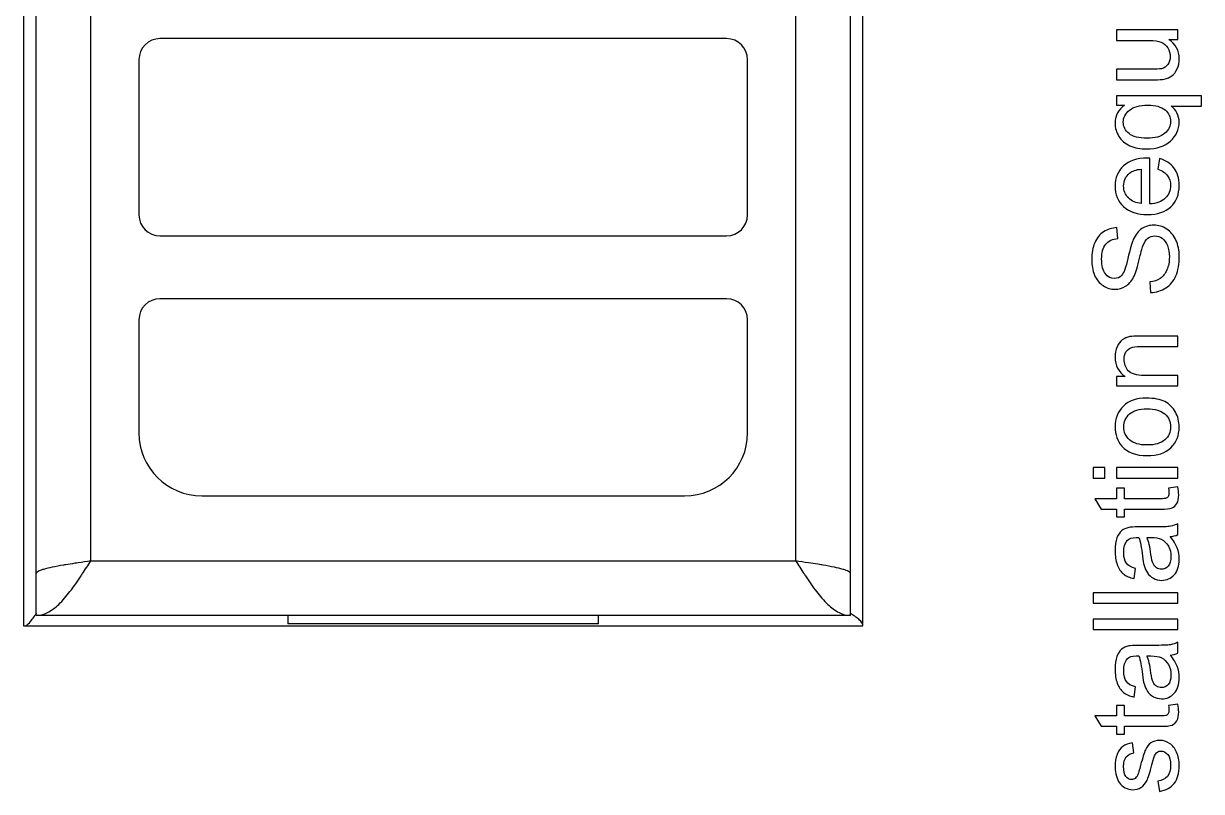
# Model space of a CAD drawing. Header units: millimetres. Extents: x 4086 to 8318, y 123 to 1549.
# Drawn here: x 7119.37 to 7147.43, y 1042.32 to 1060.62 of the extents above; entities that cross this region are included whole.
import ezdxf

# ---------------------------------------------------------------- set-up
doc = ezdxf.new("R2010")
doc.units = ezdxf.units.MM
doc.layers.add('20_ALL_FEATURES', color=7, linetype='Continuous')
doc.layers.add('layer 3', color=7, linetype='Continuous')

msp = doc.modelspace()

# ---------------------------------------------------------------- linework, layer by layer
at = {"layer": '20_ALL_FEATURES', "color": 7, "linetype": 'Continuous'}
for p, q in [((7120.966, 1047.814), (7120.966, 1101.814)), ((7137.766, 1047.814), (7137.766, 1101.814)), ((7119.366, 1095.264), (7119.366, 1046.264)), ((7139.366, 1046.264), (7139.366, 1095.264)), ((7119.666, 1046.514), (7119.666, 1094.964)), ((7139.066, 1046.514), (7139.066, 1094.964)), ((7136.116, 1060.264), (7122.616, 1060.264)), ((7122.116, 1059.764), (7122.116, 1056.064)), ((7136.616, 1056.064), (7136.616, 1059.764)), ((7122.616, 1055.564), (7136.116, 1055.564)), ((7136.116, 1054.064), (7122.616, 1054.064)), ((7122.116, 1053.564), (7122.116, 1050.864)), ((7136.616, 1050.864), (7136.616, 1053.564)), ((7123.616, 1049.364), (7135.116, 1049.364)), ((7120.966, 1047.814), (7137.766, 1047.814)), ((7120.74, 1047.462), (7120.749, 1047.477)), ((7137.983, 1047.477), (7137.993, 1047.462)), ((7119.666, 1046.564), (7119.648, 1046.521)), ((7139.066, 1046.564), (7139.084, 1046.556)), ((7139.089, 1046.549), (7139.066, 1046.564)), ((7119.366, 1046.264), (7139.366, 1046.264)), ((7139.066, 1046.514), (7119.666, 1046.514)), ((7125.666, 1046.514), (7125.666, 1046.314)), ((7133.066, 1046.314), (7125.666, 1046.314)), ((7133.066, 1046.314), (7133.066, 1046.514))]:
    msp.add_line(p, q, dxfattribs=at)
for centre, radius, start, end in [((7122.616, 1059.764), 0.5, 90, 180), ((7136.116, 1059.764), 0.5, 0, 90), ((7122.616, 1056.064), 0.5, 180, 270), ((7136.116, 1056.064), 0.5, 270, 0), ((7122.616, 1053.564), 0.5, 90, 180), ((7136.116, 1053.564), 0.5, 0, 90), ((7123.616, 1050.864), 1.5, 180, 270), ((7135.116, 1050.864), 1.5, 270, 0), ((7122.481, 1034.95), 12.946, 99.3849, 99.6251), ((7130.37, 983.348), 65.148, 98.29929, 98.56689), ((7128.362, 983.348), 65.148, 81.43311, 81.70071), ((7136.252, 1034.95), 12.946, 80.3749, 80.6151), ((7109.943, 1054.599), 12.942, 326.6137, 326.802), ((7148.789, 1054.599), 12.942, 213.198, 213.3863), ((7108.692, 1053.542), 13.005, 327.3626, 327.5491)]:
    msp.add_arc(centre, radius, start, end, dxfattribs=at)
for points, knots in [([(7120.316, 1047.714), (7120.226, 1047.699), (7120.066, 1047.669), (7119.883, 1047.628), (7119.77, 1047.592), (7119.71, 1047.566), (7119.666, 1047.536), (7119.666, 1047.514)], [0, 0, 0, 0, 0.395404, 0.70232, 0.816735, 0.903548, 1, 1, 1, 1]), ([(7120.665, 1047.769), (7120.64, 1047.765), (7120.541, 1047.75), (7120.443, 1047.735), (7120.37, 1047.723)], [0, 0, 0, 0, 0.257949, 1, 1, 1, 1]), ([(7138.363, 1047.723), (7138.339, 1047.727), (7138.24, 1047.743), (7138.142, 1047.758), (7138.067, 1047.769)], [0, 0, 0, 0, 0.241208, 1, 1, 1, 1]), ([(7139.066, 1047.514), (7139.066, 1047.536), (7139.022, 1047.566), (7138.963, 1047.592), (7138.849, 1047.628), (7138.666, 1047.669), (7138.506, 1047.699), (7138.416, 1047.714)], [0, 0, 0, 0, 0.096452, 0.183265, 0.29768, 0.604596, 1, 1, 1, 1]), ([(7119.666, 1046.514), (7119.758, 1046.514), (7119.962, 1046.573), (7120.229, 1046.787), (7120.489, 1047.094), (7120.654, 1047.333), (7120.74, 1047.462)], [0, 0, 0, 0, 0.186972, 0.41151, 0.685521, 1, 1, 1, 1]), ([(7137.993, 1047.462), (7138.078, 1047.333), (7138.243, 1047.094), (7138.503, 1046.787), (7138.77, 1046.573), (7138.974, 1046.514), (7139.066, 1046.514)], [0, 0, 0, 0, 0.314479, 0.58849, 0.813028, 1, 1, 1, 1]), ([(7119.366, 1046.264), (7119.419, 1046.264), (7119.5, 1046.326), (7119.578, 1046.427), (7119.621, 1046.493), (7119.643, 1046.528)], [0, 0, 0, 0, 0.402421, 0.682417, 1, 1, 1, 1]), ([(7139.366, 1046.264), (7139.366, 1046.318), (7139.3, 1046.402), (7139.194, 1046.481), (7139.126, 1046.526), (7139.089, 1046.549)], [0, 0, 0, 0, 0.401635, 0.682748, 1, 1, 1, 1])]:
    msp.add_open_spline(points, degree=3, knots=knots, dxfattribs=at)
for points in [[(7120.773, 1047.513), (7120.838, 1047.613), (7120.902, 1047.713), (7120.966, 1047.814)], [(7137.766, 1047.814), (7137.83, 1047.713), (7137.894, 1047.613), (7137.959, 1047.513)]]:
    msp.add_open_spline(points, degree=3, dxfattribs=at)
at = {"layer": 'layer 3'}
for points, knots in [([(7146.869, 1060.247), (7146.869, 1060.247), (7146.651, 1060.247), (7146.651, 1060.247), (7146.651, 1060.247), (7146.817, 1060.133), (7146.9, 1059.979), (7146.9, 1059.783), (7146.9, 1059.783), (7146.9, 1059.697), (7146.884, 1059.617), (7146.851, 1059.542), (7146.851, 1059.542), (7146.817, 1059.467), (7146.776, 1059.412), (7146.726, 1059.376), (7146.726, 1059.376), (7146.676, 1059.339), (7146.615, 1059.314), (7146.542, 1059.3), (7146.542, 1059.3), (7146.493, 1059.29), (7146.416, 1059.284), (7146.311, 1059.284), (7146.311, 1059.284), (7146.311, 1059.284), (7145.404, 1059.284), (7145.404, 1059.284), (7145.404, 1059.284), (7145.404, 1059.284), (7145.404, 1059.533), (7145.404, 1059.533), (7145.404, 1059.533), (7145.404, 1059.533), (7146.215, 1059.533), (7146.215, 1059.533), (7146.215, 1059.533), (7146.344, 1059.533), (7146.432, 1059.538), (7146.476, 1059.548), (7146.476, 1059.548), (7146.542, 1059.563), (7146.592, 1059.596), (7146.63, 1059.647), (7146.63, 1059.647), (7146.667, 1059.697), (7146.686, 1059.759), (7146.686, 1059.834), (7146.686, 1059.834), (7146.686, 1059.908), (7146.667, 1059.978), (7146.629, 1060.043), (7146.629, 1060.043), (7146.591, 1060.108), (7146.538, 1060.154), (7146.473, 1060.181), (7146.473, 1060.181), (7146.408, 1060.208), (7146.312, 1060.221), (7146.187, 1060.221), (7146.187, 1060.221), (7146.187, 1060.221), (7145.404, 1060.221), (7145.404, 1060.221), (7145.404, 1060.221), (7145.404, 1060.221), (7145.404, 1060.47), (7145.404, 1060.47), (7145.404, 1060.47), (7145.404, 1060.47), (7146.869, 1060.47), (7146.869, 1060.47), (7146.869, 1060.47), (7146.869, 1060.47), (7146.869, 1060.247), (7146.869, 1060.247)], [0, 0, 0, 0, 0.05, 0.05, 0.05, 0.05, 0.1, 0.1, 0.1, 0.1, 0.15, 0.15, 0.15, 0.15, 0.2, 0.2, 0.2, 0.2, 0.25, 0.25, 0.25, 0.25, 0.3, 0.3, 0.3, 0.3, 0.35, 0.35, 0.35, 0.35, 0.4, 0.4, 0.4, 0.4, 0.45, 0.45, 0.45, 0.45, 0.5, 0.5, 0.5, 0.5, 0.55, 0.55, 0.55, 0.55, 0.6, 0.6, 0.6, 0.6, 0.65, 0.65, 0.65, 0.65, 0.7, 0.7, 0.7, 0.7, 0.75, 0.75, 0.75, 0.75, 0.8, 0.8, 0.8, 0.8, 0.85, 0.85, 0.85, 0.85, 0.9, 0.9, 0.9, 0.9, 1, 1, 1, 1]), ([(7147.431, 1058.653), (7147.431, 1058.653), (7146.712, 1058.653), (7146.712, 1058.653), (7146.712, 1058.653), (7146.766, 1058.615), (7146.811, 1058.561), (7146.846, 1058.492), (7146.846, 1058.492), (7146.882, 1058.422), (7146.9, 1058.349), (7146.9, 1058.27), (7146.9, 1058.27), (7146.9, 1058.097), (7146.831, 1057.948), (7146.692, 1057.822), (7146.692, 1057.822), (7146.554, 1057.697), (7146.364, 1057.635), (7146.123, 1057.635), (7146.123, 1057.635), (7145.976, 1057.635), (7145.845, 1057.66), (7145.728, 1057.711), (7145.728, 1057.711), (7145.612, 1057.762), (7145.523, 1057.836), (7145.464, 1057.933), (7145.464, 1057.933), (7145.403, 1058.03), (7145.373, 1058.136), (7145.373, 1058.252), (7145.373, 1058.252), (7145.373, 1058.433), (7145.449, 1058.575), (7145.601, 1058.679), (7145.601, 1058.679), (7145.601, 1058.679), (7145.404, 1058.679), (7145.404, 1058.679), (7145.404, 1058.679), (7145.404, 1058.679), (7145.404, 1058.902), (7145.404, 1058.902), (7145.404, 1058.902), (7145.404, 1058.902), (7147.431, 1058.902), (7147.431, 1058.902), (7147.431, 1058.902), (7147.431, 1058.902), (7147.431, 1058.653), (7147.431, 1058.653)], [0, 0, 0, 0, 0.071429, 0.071429, 0.071429, 0.071429, 0.142857, 0.142857, 0.142857, 0.142857, 0.214286, 0.214286, 0.214286, 0.214286, 0.285714, 0.285714, 0.285714, 0.285714, 0.357143, 0.357143, 0.357143, 0.357143, 0.428571, 0.428571, 0.428571, 0.428571, 0.5, 0.5, 0.5, 0.5, 0.571429, 0.571429, 0.571429, 0.571429, 0.642857, 0.642857, 0.642857, 0.642857, 0.714286, 0.714286, 0.714286, 0.714286, 0.785714, 0.785714, 0.785714, 0.785714, 0.857143, 0.857143, 0.857143, 0.857143, 1, 1, 1, 1]), ([(7146.132, 1057.889), (7146.321, 1057.889), (7146.462, 1057.928), (7146.556, 1058.007), (7146.556, 1058.007), (7146.65, 1058.086), (7146.697, 1058.181), (7146.697, 1058.291), (7146.697, 1058.291), (7146.697, 1058.397), (7146.652, 1058.488), (7146.563, 1058.564), (7146.563, 1058.564), (7146.473, 1058.641), (7146.337, 1058.679), (7146.155, 1058.679), (7146.155, 1058.679), (7145.96, 1058.679), (7145.814, 1058.638), (7145.715, 1058.558), (7145.715, 1058.558), (7145.617, 1058.477), (7145.568, 1058.383), (7145.568, 1058.275), (7145.568, 1058.275), (7145.568, 1058.167), (7145.614, 1058.076), (7145.705, 1058.001), (7145.705, 1058.001), (7145.796, 1057.926), (7145.939, 1057.889), (7146.132, 1057.889)], [0, 0, 0, 0, 0.111111, 0.111111, 0.111111, 0.111111, 0.222222, 0.222222, 0.222222, 0.222222, 0.333333, 0.333333, 0.333333, 0.333333, 0.444444, 0.444444, 0.444444, 0.444444, 0.555556, 0.555556, 0.555556, 0.555556, 0.666667, 0.666667, 0.666667, 0.666667, 0.777778, 0.777778, 0.777778, 0.777778, 1, 1, 1, 1]), ([(7146.395, 1057.15), (7146.395, 1057.15), (7146.429, 1057.407), (7146.429, 1057.407), (7146.429, 1057.407), (7146.578, 1057.367), (7146.694, 1057.292), (7146.776, 1057.183), (7146.776, 1057.183), (7146.859, 1057.074), (7146.9, 1056.935), (7146.9, 1056.765), (7146.9, 1056.765), (7146.9, 1056.552), (7146.834, 1056.382), (7146.702, 1056.257), (7146.702, 1056.257), (7146.571, 1056.132), (7146.386, 1056.069), (7146.149, 1056.069), (7146.149, 1056.069), (7145.903, 1056.069), (7145.712, 1056.132), (7145.577, 1056.259), (7145.577, 1056.259), (7145.441, 1056.386), (7145.373, 1056.55), (7145.373, 1056.751), (7145.373, 1056.751), (7145.373, 1056.947), (7145.44, 1057.106), (7145.573, 1057.23), (7145.573, 1057.23), (7145.706, 1057.353), (7145.893, 1057.416), (7146.134, 1057.416), (7146.134, 1057.416), (7146.149, 1057.416), (7146.171, 1057.415), (7146.2, 1057.414), (7146.2, 1057.414), (7146.2, 1057.414), (7146.2, 1056.323), (7146.2, 1056.323), (7146.2, 1056.323), (7146.361, 1056.333), (7146.484, 1056.378), (7146.569, 1056.46), (7146.569, 1056.46), (7146.654, 1056.541), (7146.697, 1056.643), (7146.697, 1056.765), (7146.697, 1056.765), (7146.697, 1056.856), (7146.673, 1056.933), (7146.625, 1056.997), (7146.625, 1056.997), (7146.577, 1057.062), (7146.5, 1057.113), (7146.395, 1057.15)], [0, 0, 0, 0, 0.0625, 0.0625, 0.0625, 0.0625, 0.125, 0.125, 0.125, 0.125, 0.1875, 0.1875, 0.1875, 0.1875, 0.25, 0.25, 0.25, 0.25, 0.3125, 0.3125, 0.3125, 0.3125, 0.375, 0.375, 0.375, 0.375, 0.4375, 0.4375, 0.4375, 0.4375, 0.5, 0.5, 0.5, 0.5, 0.5625, 0.5625, 0.5625, 0.5625, 0.625, 0.625, 0.625, 0.625, 0.6875, 0.6875, 0.6875, 0.6875, 0.75, 0.75, 0.75, 0.75, 0.8125, 0.8125, 0.8125, 0.8125, 0.875, 0.875, 0.875, 0.875, 1, 1, 1, 1]), ([(7145.997, 1056.338), (7145.997, 1056.338), (7145.997, 1057.153), (7145.997, 1057.153), (7145.997, 1057.153), (7145.874, 1057.142), (7145.782, 1057.111), (7145.72, 1057.059), (7145.72, 1057.059), (7145.624, 1056.981), (7145.577, 1056.878), (7145.577, 1056.753), (7145.577, 1056.753), (7145.577, 1056.639), (7145.615, 1056.544), (7145.691, 1056.466), (7145.691, 1056.466), (7145.767, 1056.389), (7145.869, 1056.346), (7145.997, 1056.338)], [0, 0, 0, 0, 0.166667, 0.166667, 0.166667, 0.166667, 0.333333, 0.333333, 0.333333, 0.333333, 0.5, 0.5, 0.5, 0.5, 0.666667, 0.666667, 0.666667, 0.666667, 1, 1, 1, 1]), ([(7146.22, 1054.213), (7146.22, 1054.213), (7146.197, 1054.464), (7146.197, 1054.464), (7146.197, 1054.464), (7146.299, 1054.476), (7146.382, 1054.503), (7146.448, 1054.547), (7146.448, 1054.547), (7146.512, 1054.591), (7146.565, 1054.659), (7146.606, 1054.75), (7146.606, 1054.75), (7146.646, 1054.842), (7146.666, 1054.945), (7146.666, 1055.06), (7146.666, 1055.06), (7146.666, 1055.162), (7146.651, 1055.252), (7146.62, 1055.33), (7146.62, 1055.33), (7146.59, 1055.408), (7146.548, 1055.466), (7146.495, 1055.504), (7146.495, 1055.504), (7146.441, 1055.542), (7146.384, 1055.562), (7146.322, 1055.562), (7146.322, 1055.562), (7146.258, 1055.562), (7146.203, 1055.543), (7146.156, 1055.506), (7146.156, 1055.506), (7146.109, 1055.47), (7146.069, 1055.409), (7146.037, 1055.324), (7146.037, 1055.324), (7146.016, 1055.27), (7145.983, 1055.15), (7145.939, 1054.965), (7145.939, 1054.965), (7145.894, 1054.779), (7145.852, 1054.649), (7145.813, 1054.575), (7145.813, 1054.575), (7145.762, 1054.478), (7145.699, 1054.407), (7145.624, 1054.36), (7145.624, 1054.36), (7145.549, 1054.312), (7145.465, 1054.289), (7145.372, 1054.289), (7145.372, 1054.289), (7145.27, 1054.289), (7145.174, 1054.318), (7145.086, 1054.376), (7145.086, 1054.376), (7144.997, 1054.434), (7144.93, 1054.518), (7144.884, 1054.629), (7144.884, 1054.629), (7144.838, 1054.74), (7144.815, 1054.864), (7144.815, 1055), (7144.815, 1055), (7144.815, 1055.15), (7144.839, 1055.282), (7144.887, 1055.396), (7144.887, 1055.396), (7144.935, 1055.51), (7145.006, 1055.598), (7145.1, 1055.66), (7145.1, 1055.66), (7145.194, 1055.721), (7145.3, 1055.754), (7145.418, 1055.759), (7145.418, 1055.759), (7145.418, 1055.759), (7145.438, 1055.502), (7145.438, 1055.502), (7145.438, 1055.502), (7145.311, 1055.489), (7145.214, 1055.442), (7145.149, 1055.363), (7145.149, 1055.363), (7145.084, 1055.283), (7145.052, 1055.166), (7145.052, 1055.01), (7145.052, 1055.01), (7145.052, 1054.849), (7145.081, 1054.73), (7145.141, 1054.657), (7145.141, 1054.657), (7145.2, 1054.583), (7145.271, 1054.546), (7145.355, 1054.546), (7145.355, 1054.546), (7145.427, 1054.546), (7145.487, 1054.572), (7145.534, 1054.624), (7145.534, 1054.624), (7145.581, 1054.676), (7145.629, 1054.81), (7145.678, 1055.027), (7145.678, 1055.027), (7145.727, 1055.245), (7145.77, 1055.394), (7145.807, 1055.475), (7145.807, 1055.475), (7145.861, 1055.592), (7145.929, 1055.679), (7146.013, 1055.735), (7146.013, 1055.735), (7146.095, 1055.791), (7146.191, 1055.818), (7146.299, 1055.818), (7146.299, 1055.818), (7146.407, 1055.818), (7146.507, 1055.788), (7146.602, 1055.726), (7146.602, 1055.726), (7146.697, 1055.665), (7146.771, 1055.577), (7146.824, 1055.461), (7146.824, 1055.461), (7146.876, 1055.346), (7146.903, 1055.217), (7146.903, 1055.072), (7146.903, 1055.072), (7146.903, 1054.89), (7146.876, 1054.737), (7146.823, 1054.614), (7146.823, 1054.614), (7146.77, 1054.49), (7146.69, 1054.394), (7146.583, 1054.324), (7146.583, 1054.324), (7146.476, 1054.253), (7146.355, 1054.216), (7146.22, 1054.213)], [0, 0, 0, 0, 0.027778, 0.027778, 0.027778, 0.027778, 0.055556, 0.055556, 0.055556, 0.055556, 0.083333, 0.083333, 0.083333, 0.083333, 0.111111, 0.111111, 0.111111, 0.111111, 0.138889, 0.138889, 0.138889, 0.138889, 0.166667, 0.166667, 0.166667, 0.166667, 0.194444, 0.194444, 0.194444, 0.194444, 0.222222, 0.222222, 0.222222, 0.222222, 0.25, 0.25, 0.25, 0.25, 0.277778, 0.277778, 0.277778, 0.277778, 0.305556, 0.305556, 0.305556, 0.305556, 0.333333, 0.333333, 0.333333, 0.333333, 0.361111, 0.361111, 0.361111, 0.361111, 0.388889, 0.388889, 0.388889, 0.388889, 0.416667, 0.416667, 0.416667, 0.416667, 0.444444, 0.444444, 0.444444, 0.444444, 0.472222, 0.472222, 0.472222, 0.472222, 0.5, 0.5, 0.5, 0.5, 0.527778, 0.527778, 0.527778, 0.527778, 0.555556, 0.555556, 0.555556, 0.555556, 0.583333, 0.583333, 0.583333, 0.583333, 0.611111, 0.611111, 0.611111, 0.611111, 0.638889, 0.638889, 0.638889, 0.638889, 0.666667, 0.666667, 0.666667, 0.666667, 0.694444, 0.694444, 0.694444, 0.694444, 0.722222, 0.722222, 0.722222, 0.722222, 0.75, 0.75, 0.75, 0.75, 0.777778, 0.777778, 0.777778, 0.777778, 0.805556, 0.805556, 0.805556, 0.805556, 0.833333, 0.833333, 0.833333, 0.833333, 0.861111, 0.861111, 0.861111, 0.861111, 0.888889, 0.888889, 0.888889, 0.888889, 0.916667, 0.916667, 0.916667, 0.916667, 0.944444, 0.944444, 0.944444, 0.944444, 1, 1, 1, 1]), ([(7146.869, 1051.986), (7146.869, 1051.986), (7145.404, 1051.986), (7145.404, 1051.986), (7145.404, 1051.986), (7145.404, 1051.986), (7145.404, 1052.209), (7145.404, 1052.209), (7145.404, 1052.209), (7145.404, 1052.209), (7145.612, 1052.209), (7145.612, 1052.209), (7145.612, 1052.209), (7145.453, 1052.316), (7145.373, 1052.472), (7145.373, 1052.674), (7145.373, 1052.674), (7145.373, 1052.763), (7145.389, 1052.844), (7145.421, 1052.918), (7145.421, 1052.918), (7145.452, 1052.991), (7145.494, 1053.047), (7145.545, 1053.084), (7145.545, 1053.084), (7145.597, 1053.12), (7145.658, 1053.146), (7145.728, 1053.161), (7145.728, 1053.161), (7145.775, 1053.17), (7145.855, 1053.174), (7145.97, 1053.174), (7145.97, 1053.174), (7145.97, 1053.174), (7146.869, 1053.174), (7146.869, 1053.174), (7146.869, 1053.174), (7146.869, 1053.174), (7146.869, 1052.926), (7146.869, 1052.926), (7146.869, 1052.926), (7146.869, 1052.926), (7145.979, 1052.926), (7145.979, 1052.926), (7145.979, 1052.926), (7145.878, 1052.926), (7145.802, 1052.917), (7145.752, 1052.897), (7145.752, 1052.897), (7145.703, 1052.878), (7145.663, 1052.844), (7145.632, 1052.795), (7145.632, 1052.795), (7145.603, 1052.746), (7145.588, 1052.688), (7145.588, 1052.622), (7145.588, 1052.622), (7145.588, 1052.517), (7145.621, 1052.426), (7145.688, 1052.349), (7145.688, 1052.349), (7145.755, 1052.273), (7145.883, 1052.235), (7146.07, 1052.235), (7146.07, 1052.235), (7146.07, 1052.235), (7146.869, 1052.235), (7146.869, 1052.235), (7146.869, 1052.235), (7146.869, 1052.235), (7146.869, 1051.986), (7146.869, 1051.986)], [0, 0, 0, 0, 0.052632, 0.052632, 0.052632, 0.052632, 0.105263, 0.105263, 0.105263, 0.105263, 0.157895, 0.157895, 0.157895, 0.157895, 0.210526, 0.210526, 0.210526, 0.210526, 0.263158, 0.263158, 0.263158, 0.263158, 0.315789, 0.315789, 0.315789, 0.315789, 0.368421, 0.368421, 0.368421, 0.368421, 0.421053, 0.421053, 0.421053, 0.421053, 0.473684, 0.473684, 0.473684, 0.473684, 0.526316, 0.526316, 0.526316, 0.526316, 0.578947, 0.578947, 0.578947, 0.578947, 0.631579, 0.631579, 0.631579, 0.631579, 0.684211, 0.684211, 0.684211, 0.684211, 0.736842, 0.736842, 0.736842, 0.736842, 0.789474, 0.789474, 0.789474, 0.789474, 0.842105, 0.842105, 0.842105, 0.842105, 0.894737, 0.894737, 0.894737, 0.894737, 1, 1, 1, 1]), ([(7146.137, 1050.324), (7145.866, 1050.324), (7145.666, 1050.399), (7145.536, 1050.55), (7145.536, 1050.55), (7145.427, 1050.676), (7145.373, 1050.829), (7145.373, 1051.01), (7145.373, 1051.01), (7145.373, 1051.211), (7145.439, 1051.376), (7145.571, 1051.504), (7145.571, 1051.504), (7145.702, 1051.631), (7145.884, 1051.695), (7146.116, 1051.695), (7146.116, 1051.695), (7146.304, 1051.695), (7146.452, 1051.667), (7146.559, 1051.611), (7146.559, 1051.611), (7146.667, 1051.554), (7146.751, 1051.472), (7146.811, 1051.364), (7146.811, 1051.364), (7146.87, 1051.256), (7146.9, 1051.138), (7146.9, 1051.01), (7146.9, 1051.01), (7146.9, 1050.805), (7146.835, 1050.64), (7146.703, 1050.513), (7146.703, 1050.513), (7146.572, 1050.387), (7146.383, 1050.324), (7146.137, 1050.324)], [0, 0, 0, 0, 0.1, 0.1, 0.1, 0.1, 0.2, 0.2, 0.2, 0.2, 0.3, 0.3, 0.3, 0.3, 0.4, 0.4, 0.4, 0.4, 0.5, 0.5, 0.5, 0.5, 0.6, 0.6, 0.6, 0.6, 0.7, 0.7, 0.7, 0.7, 0.8, 0.8, 0.8, 0.8, 1, 1, 1, 1]), ([(7146.137, 1050.578), (7146.324, 1050.578), (7146.464, 1050.619), (7146.557, 1050.7), (7146.557, 1050.7), (7146.65, 1050.783), (7146.697, 1050.886), (7146.697, 1051.01), (7146.697, 1051.01), (7146.697, 1051.134), (7146.65, 1051.236), (7146.557, 1051.318), (7146.557, 1051.318), (7146.463, 1051.4), (7146.321, 1051.441), (7146.129, 1051.441), (7146.129, 1051.441), (7145.949, 1051.441), (7145.812, 1051.4), (7145.719, 1051.318), (7145.719, 1051.318), (7145.626, 1051.235), (7145.579, 1051.133), (7145.579, 1051.01), (7145.579, 1051.01), (7145.579, 1050.886), (7145.625, 1050.783), (7145.718, 1050.7), (7145.718, 1050.7), (7145.811, 1050.619), (7145.95, 1050.578), (7146.137, 1050.578)], [0, 0, 0, 0, 0.111111, 0.111111, 0.111111, 0.111111, 0.222222, 0.222222, 0.222222, 0.222222, 0.333333, 0.333333, 0.333333, 0.333333, 0.444444, 0.444444, 0.444444, 0.444444, 0.555556, 0.555556, 0.555556, 0.555556, 0.666667, 0.666667, 0.666667, 0.666667, 0.777778, 0.777778, 0.777778, 0.777778, 1, 1, 1, 1]), ([(7145.131, 1049.79), (7145.131, 1049.79), (7144.848, 1049.79), (7144.848, 1049.79), (7144.848, 1049.79), (7144.848, 1049.79), (7144.848, 1050.038), (7144.848, 1050.038), (7144.848, 1050.038), (7144.848, 1050.038), (7145.131, 1050.038), (7145.131, 1050.038), (7145.131, 1050.038), (7145.131, 1050.038), (7145.131, 1049.79), (7145.131, 1049.79)], [0, 0, 0, 0, 0.2, 0.2, 0.2, 0.2, 0.4, 0.4, 0.4, 0.4, 0.6, 0.6, 0.6, 0.6, 1, 1, 1, 1]), ([(7146.869, 1049.79), (7146.869, 1049.79), (7145.404, 1049.79), (7145.404, 1049.79), (7145.404, 1049.79), (7145.404, 1049.79), (7145.404, 1050.038), (7145.404, 1050.038), (7145.404, 1050.038), (7145.404, 1050.038), (7146.869, 1050.038), (7146.869, 1050.038), (7146.869, 1050.038), (7146.869, 1050.038), (7146.869, 1049.79), (7146.869, 1049.79)], [0, 0, 0, 0, 0.2, 0.2, 0.2, 0.2, 0.4, 0.4, 0.4, 0.4, 0.6, 0.6, 0.6, 0.6, 1, 1, 1, 1]), ([(7146.647, 1049.545), (7146.647, 1049.545), (7146.867, 1049.579), (7146.867, 1049.579), (7146.867, 1049.579), (7146.881, 1049.509), (7146.889, 1049.447), (7146.889, 1049.392), (7146.889, 1049.392), (7146.889, 1049.302), (7146.875, 1049.233), (7146.846, 1049.183), (7146.846, 1049.183), (7146.817, 1049.133), (7146.78, 1049.099), (7146.733, 1049.078), (7146.733, 1049.078), (7146.687, 1049.058), (7146.589, 1049.048), (7146.44, 1049.048), (7146.44, 1049.048), (7146.44, 1049.048), (7145.596, 1049.048), (7145.596, 1049.048), (7145.596, 1049.048), (7145.596, 1049.048), (7145.596, 1048.865), (7145.596, 1048.865), (7145.596, 1048.865), (7145.596, 1048.865), (7145.404, 1048.865), (7145.404, 1048.865), (7145.404, 1048.865), (7145.404, 1048.865), (7145.404, 1049.048), (7145.404, 1049.048), (7145.404, 1049.048), (7145.404, 1049.048), (7145.042, 1049.048), (7145.042, 1049.048), (7145.042, 1049.048), (7145.042, 1049.048), (7144.893, 1049.297), (7144.893, 1049.297), (7144.893, 1049.297), (7144.893, 1049.297), (7145.404, 1049.297), (7145.404, 1049.297), (7145.404, 1049.297), (7145.404, 1049.297), (7145.404, 1049.545), (7145.404, 1049.545), (7145.404, 1049.545), (7145.404, 1049.545), (7145.596, 1049.545), (7145.596, 1049.545), (7145.596, 1049.545), (7145.596, 1049.545), (7145.596, 1049.297), (7145.596, 1049.297), (7145.596, 1049.297), (7145.596, 1049.297), (7146.454, 1049.297), (7146.454, 1049.297), (7146.454, 1049.297), (7146.525, 1049.297), (7146.571, 1049.301), (7146.591, 1049.31), (7146.591, 1049.31), (7146.611, 1049.318), (7146.627, 1049.332), (7146.639, 1049.352), (7146.639, 1049.352), (7146.651, 1049.372), (7146.657, 1049.4), (7146.657, 1049.437), (7146.657, 1049.437), (7146.657, 1049.464), (7146.654, 1049.5), (7146.647, 1049.545)], [0, 0, 0, 0, 0.047619, 0.047619, 0.047619, 0.047619, 0.095238, 0.095238, 0.095238, 0.095238, 0.142857, 0.142857, 0.142857, 0.142857, 0.190476, 0.190476, 0.190476, 0.190476, 0.238095, 0.238095, 0.238095, 0.238095, 0.285714, 0.285714, 0.285714, 0.285714, 0.333333, 0.333333, 0.333333, 0.333333, 0.380952, 0.380952, 0.380952, 0.380952, 0.428571, 0.428571, 0.428571, 0.428571, 0.47619, 0.47619, 0.47619, 0.47619, 0.52381, 0.52381, 0.52381, 0.52381, 0.571429, 0.571429, 0.571429, 0.571429, 0.619048, 0.619048, 0.619048, 0.619048, 0.666667, 0.666667, 0.666667, 0.666667, 0.714286, 0.714286, 0.714286, 0.714286, 0.761905, 0.761905, 0.761905, 0.761905, 0.809524, 0.809524, 0.809524, 0.809524, 0.857143, 0.857143, 0.857143, 0.857143, 0.904762, 0.904762, 0.904762, 0.904762, 1, 1, 1, 1]), ([(7146.686, 1048.393), (7146.764, 1048.301), (7146.819, 1048.212), (7146.852, 1048.127), (7146.852, 1048.127), (7146.884, 1048.042), (7146.9, 1047.951), (7146.9, 1047.853), (7146.9, 1047.853), (7146.9, 1047.692), (7146.861, 1047.568), (7146.782, 1047.482), (7146.782, 1047.482), (7146.704, 1047.395), (7146.604, 1047.352), (7146.482, 1047.352), (7146.482, 1047.352), (7146.411, 1047.352), (7146.345, 1047.368), (7146.286, 1047.401), (7146.286, 1047.401), (7146.227, 1047.434), (7146.18, 1047.477), (7146.144, 1047.529), (7146.144, 1047.529), (7146.108, 1047.582), (7146.081, 1047.642), (7146.063, 1047.708), (7146.063, 1047.708), (7146.05, 1047.757), (7146.038, 1047.831), (7146.026, 1047.929), (7146.026, 1047.929), (7146.002, 1048.129), (7145.973, 1048.278), (7145.941, 1048.372), (7145.941, 1048.372), (7145.907, 1048.373), (7145.885, 1048.373), (7145.876, 1048.373), (7145.876, 1048.373), (7145.775, 1048.373), (7145.704, 1048.35), (7145.663, 1048.303), (7145.663, 1048.303), (7145.607, 1048.239), (7145.579, 1048.145), (7145.579, 1048.02), (7145.579, 1048.02), (7145.579, 1047.903), (7145.6, 1047.816), (7145.641, 1047.761), (7145.641, 1047.761), (7145.682, 1047.705), (7145.754, 1047.664), (7145.859, 1047.637), (7145.859, 1047.637), (7145.859, 1047.637), (7145.825, 1047.394), (7145.825, 1047.394), (7145.825, 1047.394), (7145.721, 1047.416), (7145.637, 1047.453), (7145.573, 1047.503), (7145.573, 1047.503), (7145.509, 1047.554), (7145.46, 1047.628), (7145.425, 1047.723), (7145.425, 1047.723), (7145.391, 1047.819), (7145.373, 1047.93), (7145.373, 1048.056), (7145.373, 1048.056), (7145.373, 1048.182), (7145.388, 1048.284), (7145.418, 1048.362), (7145.418, 1048.362), (7145.447, 1048.44), (7145.484, 1048.498), (7145.529, 1048.535), (7145.529, 1048.535), (7145.573, 1048.571), (7145.63, 1048.597), (7145.698, 1048.612), (7145.698, 1048.612), (7145.74, 1048.62), (7145.816, 1048.625), (7145.926, 1048.625), (7145.926, 1048.625), (7145.926, 1048.625), (7146.255, 1048.625), (7146.255, 1048.625), (7146.255, 1048.625), (7146.485, 1048.625), (7146.63, 1048.63), (7146.692, 1048.64), (7146.692, 1048.64), (7146.754, 1048.65), (7146.813, 1048.671), (7146.869, 1048.701), (7146.869, 1048.701), (7146.869, 1048.701), (7146.869, 1048.441), (7146.869, 1048.441), (7146.869, 1048.441), (7146.817, 1048.416), (7146.756, 1048.4), (7146.686, 1048.393)], [0, 0, 0, 0, 0.035714, 0.035714, 0.035714, 0.035714, 0.071429, 0.071429, 0.071429, 0.071429, 0.107143, 0.107143, 0.107143, 0.107143, 0.142857, 0.142857, 0.142857, 0.142857, 0.178571, 0.178571, 0.178571, 0.178571, 0.214286, 0.214286, 0.214286, 0.214286, 0.25, 0.25, 0.25, 0.25, 0.285714, 0.285714, 0.285714, 0.285714, 0.321429, 0.321429, 0.321429, 0.321429, 0.357143, 0.357143, 0.357143, 0.357143, 0.392857, 0.392857, 0.392857, 0.392857, 0.428571, 0.428571, 0.428571, 0.428571, 0.464286, 0.464286, 0.464286, 0.464286, 0.5, 0.5, 0.5, 0.5, 0.535714, 0.535714, 0.535714, 0.535714, 0.571429, 0.571429, 0.571429, 0.571429, 0.607143, 0.607143, 0.607143, 0.607143, 0.642857, 0.642857, 0.642857, 0.642857, 0.678571, 0.678571, 0.678571, 0.678571, 0.714286, 0.714286, 0.714286, 0.714286, 0.75, 0.75, 0.75, 0.75, 0.785714, 0.785714, 0.785714, 0.785714, 0.821429, 0.821429, 0.821429, 0.821429, 0.857143, 0.857143, 0.857143, 0.857143, 0.892857, 0.892857, 0.892857, 0.892857, 0.928571, 0.928571, 0.928571, 0.928571, 1, 1, 1, 1]), ([(7146.135, 1048.373), (7146.172, 1048.283), (7146.203, 1048.148), (7146.228, 1047.967), (7146.228, 1047.967), (7146.243, 1047.865), (7146.259, 1047.792), (7146.278, 1047.75), (7146.278, 1047.75), (7146.296, 1047.707), (7146.323, 1047.675), (7146.358, 1047.652), (7146.358, 1047.652), (7146.393, 1047.629), (7146.432, 1047.617), (7146.475, 1047.617), (7146.475, 1047.617), (7146.541, 1047.617), (7146.596, 1047.642), (7146.639, 1047.692), (7146.639, 1047.692), (7146.683, 1047.743), (7146.705, 1047.816), (7146.705, 1047.913), (7146.705, 1047.913), (7146.705, 1048.008), (7146.685, 1048.093), (7146.643, 1048.168), (7146.643, 1048.168), (7146.601, 1048.242), (7146.544, 1048.297), (7146.472, 1048.332), (7146.472, 1048.332), (7146.417, 1048.359), (7146.334, 1048.372), (7146.226, 1048.372), (7146.226, 1048.372), (7146.226, 1048.372), (7146.135, 1048.373), (7146.135, 1048.373)], [0, 0, 0, 0, 0.090909, 0.090909, 0.090909, 0.090909, 0.181818, 0.181818, 0.181818, 0.181818, 0.272727, 0.272727, 0.272727, 0.272727, 0.363636, 0.363636, 0.363636, 0.363636, 0.454545, 0.454545, 0.454545, 0.454545, 0.545455, 0.545455, 0.545455, 0.545455, 0.636364, 0.636364, 0.636364, 0.636364, 0.727273, 0.727273, 0.727273, 0.727273, 0.818182, 0.818182, 0.818182, 0.818182, 1, 1, 1, 1]), ([(7146.869, 1046.804), (7146.869, 1046.804), (7144.848, 1046.804), (7144.848, 1046.804), (7144.848, 1046.804), (7144.848, 1046.804), (7144.848, 1047.052), (7144.848, 1047.052), (7144.848, 1047.052), (7144.848, 1047.052), (7146.869, 1047.052), (7146.869, 1047.052), (7146.869, 1047.052), (7146.869, 1047.052), (7146.869, 1046.804), (7146.869, 1046.804)], [0, 0, 0, 0, 0.2, 0.2, 0.2, 0.2, 0.4, 0.4, 0.4, 0.4, 0.6, 0.6, 0.6, 0.6, 1, 1, 1, 1]), ([(7146.869, 1046.177), (7146.869, 1046.177), (7144.848, 1046.177), (7144.848, 1046.177), (7144.848, 1046.177), (7144.848, 1046.177), (7144.848, 1046.425), (7144.848, 1046.425), (7144.848, 1046.425), (7144.848, 1046.425), (7146.869, 1046.425), (7146.869, 1046.425), (7146.869, 1046.425), (7146.869, 1046.425), (7146.869, 1046.177), (7146.869, 1046.177)], [0, 0, 0, 0, 0.2, 0.2, 0.2, 0.2, 0.4, 0.4, 0.4, 0.4, 0.6, 0.6, 0.6, 0.6, 1, 1, 1, 1]), ([(7146.686, 1045.57), (7146.764, 1045.478), (7146.819, 1045.389), (7146.852, 1045.304), (7146.852, 1045.304), (7146.884, 1045.219), (7146.9, 1045.127), (7146.9, 1045.03), (7146.9, 1045.03), (7146.9, 1044.869), (7146.861, 1044.745), (7146.782, 1044.659), (7146.782, 1044.659), (7146.704, 1044.572), (7146.604, 1044.529), (7146.482, 1044.529), (7146.482, 1044.529), (7146.411, 1044.529), (7146.345, 1044.545), (7146.286, 1044.578), (7146.286, 1044.578), (7146.227, 1044.611), (7146.18, 1044.653), (7146.144, 1044.706), (7146.144, 1044.706), (7146.108, 1044.759), (7146.081, 1044.818), (7146.063, 1044.885), (7146.063, 1044.885), (7146.05, 1044.934), (7146.038, 1045.008), (7146.026, 1045.106), (7146.026, 1045.106), (7146.002, 1045.306), (7145.973, 1045.454), (7145.941, 1045.549), (7145.941, 1045.549), (7145.907, 1045.55), (7145.885, 1045.55), (7145.876, 1045.55), (7145.876, 1045.55), (7145.775, 1045.55), (7145.704, 1045.527), (7145.663, 1045.48), (7145.663, 1045.48), (7145.607, 1045.416), (7145.579, 1045.322), (7145.579, 1045.197), (7145.579, 1045.197), (7145.579, 1045.079), (7145.6, 1044.993), (7145.641, 1044.937), (7145.641, 1044.937), (7145.682, 1044.881), (7145.754, 1044.841), (7145.859, 1044.814), (7145.859, 1044.814), (7145.859, 1044.814), (7145.825, 1044.571), (7145.825, 1044.571), (7145.825, 1044.571), (7145.721, 1044.593), (7145.637, 1044.629), (7145.573, 1044.68), (7145.573, 1044.68), (7145.509, 1044.731), (7145.46, 1044.804), (7145.425, 1044.9), (7145.425, 1044.9), (7145.391, 1044.996), (7145.373, 1045.107), (7145.373, 1045.233), (7145.373, 1045.233), (7145.373, 1045.358), (7145.388, 1045.46), (7145.418, 1045.539), (7145.418, 1045.539), (7145.447, 1045.617), (7145.484, 1045.675), (7145.529, 1045.712), (7145.529, 1045.712), (7145.573, 1045.748), (7145.63, 1045.774), (7145.698, 1045.789), (7145.698, 1045.789), (7145.74, 1045.797), (7145.816, 1045.801), (7145.926, 1045.801), (7145.926, 1045.801), (7145.926, 1045.801), (7146.255, 1045.801), (7146.255, 1045.801), (7146.255, 1045.801), (7146.485, 1045.801), (7146.63, 1045.807), (7146.692, 1045.817), (7146.692, 1045.817), (7146.754, 1045.827), (7146.813, 1045.848), (7146.869, 1045.878), (7146.869, 1045.878), (7146.869, 1045.878), (7146.869, 1045.618), (7146.869, 1045.618), (7146.869, 1045.618), (7146.817, 1045.593), (7146.756, 1045.577), (7146.686, 1045.57)], [0, 0, 0, 0, 0.035714, 0.035714, 0.035714, 0.035714, 0.071429, 0.071429, 0.071429, 0.071429, 0.107143, 0.107143, 0.107143, 0.107143, 0.142857, 0.142857, 0.142857, 0.142857, 0.178571, 0.178571, 0.178571, 0.178571, 0.214286, 0.214286, 0.214286, 0.214286, 0.25, 0.25, 0.25, 0.25, 0.285714, 0.285714, 0.285714, 0.285714, 0.321429, 0.321429, 0.321429, 0.321429, 0.357143, 0.357143, 0.357143, 0.357143, 0.392857, 0.392857, 0.392857, 0.392857, 0.428571, 0.428571, 0.428571, 0.428571, 0.464286, 0.464286, 0.464286, 0.464286, 0.5, 0.5, 0.5, 0.5, 0.535714, 0.535714, 0.535714, 0.535714, 0.571429, 0.571429, 0.571429, 0.571429, 0.607143, 0.607143, 0.607143, 0.607143, 0.642857, 0.642857, 0.642857, 0.642857, 0.678571, 0.678571, 0.678571, 0.678571, 0.714286, 0.714286, 0.714286, 0.714286, 0.75, 0.75, 0.75, 0.75, 0.785714, 0.785714, 0.785714, 0.785714, 0.821429, 0.821429, 0.821429, 0.821429, 0.857143, 0.857143, 0.857143, 0.857143, 0.892857, 0.892857, 0.892857, 0.892857, 0.928571, 0.928571, 0.928571, 0.928571, 1, 1, 1, 1]), ([(7146.135, 1045.55), (7146.172, 1045.46), (7146.203, 1045.325), (7146.228, 1045.144), (7146.228, 1045.144), (7146.243, 1045.041), (7146.259, 1044.969), (7146.278, 1044.927), (7146.278, 1044.927), (7146.296, 1044.884), (7146.323, 1044.852), (7146.358, 1044.829), (7146.358, 1044.829), (7146.393, 1044.806), (7146.432, 1044.794), (7146.475, 1044.794), (7146.475, 1044.794), (7146.541, 1044.794), (7146.596, 1044.819), (7146.639, 1044.869), (7146.639, 1044.869), (7146.683, 1044.92), (7146.705, 1044.993), (7146.705, 1045.089), (7146.705, 1045.089), (7146.705, 1045.185), (7146.685, 1045.27), (7146.643, 1045.345), (7146.643, 1045.345), (7146.601, 1045.419), (7146.544, 1045.474), (7146.472, 1045.509), (7146.472, 1045.509), (7146.417, 1045.536), (7146.334, 1045.549), (7146.226, 1045.549), (7146.226, 1045.549), (7146.226, 1045.549), (7146.135, 1045.55), (7146.135, 1045.55)], [0, 0, 0, 0, 0.090909, 0.090909, 0.090909, 0.090909, 0.181818, 0.181818, 0.181818, 0.181818, 0.272727, 0.272727, 0.272727, 0.272727, 0.363636, 0.363636, 0.363636, 0.363636, 0.454545, 0.454545, 0.454545, 0.454545, 0.545455, 0.545455, 0.545455, 0.545455, 0.636364, 0.636364, 0.636364, 0.636364, 0.727273, 0.727273, 0.727273, 0.727273, 0.818182, 0.818182, 0.818182, 0.818182, 1, 1, 1, 1]), ([(7146.647, 1044.368), (7146.647, 1044.368), (7146.867, 1044.402), (7146.867, 1044.402), (7146.867, 1044.402), (7146.881, 1044.333), (7146.889, 1044.27), (7146.889, 1044.216), (7146.889, 1044.216), (7146.889, 1044.126), (7146.875, 1044.056), (7146.846, 1044.006), (7146.846, 1044.006), (7146.817, 1043.957), (7146.78, 1043.922), (7146.733, 1043.902), (7146.733, 1043.902), (7146.687, 1043.882), (7146.589, 1043.872), (7146.44, 1043.872), (7146.44, 1043.872), (7146.44, 1043.872), (7145.596, 1043.872), (7145.596, 1043.872), (7145.596, 1043.872), (7145.596, 1043.872), (7145.596, 1043.688), (7145.596, 1043.688), (7145.596, 1043.688), (7145.596, 1043.688), (7145.404, 1043.688), (7145.404, 1043.688), (7145.404, 1043.688), (7145.404, 1043.688), (7145.404, 1043.872), (7145.404, 1043.872), (7145.404, 1043.872), (7145.404, 1043.872), (7145.042, 1043.872), (7145.042, 1043.872), (7145.042, 1043.872), (7145.042, 1043.872), (7144.893, 1044.12), (7144.893, 1044.12), (7144.893, 1044.12), (7144.893, 1044.12), (7145.404, 1044.12), (7145.404, 1044.12), (7145.404, 1044.12), (7145.404, 1044.12), (7145.404, 1044.368), (7145.404, 1044.368), (7145.404, 1044.368), (7145.404, 1044.368), (7145.596, 1044.368), (7145.596, 1044.368), (7145.596, 1044.368), (7145.596, 1044.368), (7145.596, 1044.12), (7145.596, 1044.12), (7145.596, 1044.12), (7145.596, 1044.12), (7146.454, 1044.12), (7146.454, 1044.12), (7146.454, 1044.12), (7146.525, 1044.12), (7146.571, 1044.124), (7146.591, 1044.133), (7146.591, 1044.133), (7146.611, 1044.142), (7146.627, 1044.156), (7146.639, 1044.176), (7146.639, 1044.176), (7146.651, 1044.195), (7146.657, 1044.224), (7146.657, 1044.26), (7146.657, 1044.26), (7146.657, 1044.287), (7146.654, 1044.324), (7146.647, 1044.368)], [0, 0, 0, 0, 0.047619, 0.047619, 0.047619, 0.047619, 0.095238, 0.095238, 0.095238, 0.095238, 0.142857, 0.142857, 0.142857, 0.142857, 0.190476, 0.190476, 0.190476, 0.190476, 0.238095, 0.238095, 0.238095, 0.238095, 0.285714, 0.285714, 0.285714, 0.285714, 0.333333, 0.333333, 0.333333, 0.333333, 0.380952, 0.380952, 0.380952, 0.380952, 0.428571, 0.428571, 0.428571, 0.428571, 0.47619, 0.47619, 0.47619, 0.47619, 0.52381, 0.52381, 0.52381, 0.52381, 0.571429, 0.571429, 0.571429, 0.571429, 0.619048, 0.619048, 0.619048, 0.619048, 0.666667, 0.666667, 0.666667, 0.666667, 0.714286, 0.714286, 0.714286, 0.714286, 0.761905, 0.761905, 0.761905, 0.761905, 0.809524, 0.809524, 0.809524, 0.809524, 0.857143, 0.857143, 0.857143, 0.857143, 0.904762, 0.904762, 0.904762, 0.904762, 1, 1, 1, 1]), ([(7146.432, 1042.32), (7146.432, 1042.32), (7146.392, 1042.565), (7146.392, 1042.565), (7146.392, 1042.565), (7146.49, 1042.579), (7146.566, 1042.617), (7146.618, 1042.68), (7146.618, 1042.68), (7146.67, 1042.743), (7146.697, 1042.832), (7146.697, 1042.945), (7146.697, 1042.945), (7146.697, 1043.059), (7146.674, 1043.144), (7146.627, 1043.199), (7146.627, 1043.199), (7146.581, 1043.254), (7146.527, 1043.282), (7146.464, 1043.282), (7146.464, 1043.282), (7146.408, 1043.282), (7146.364, 1043.257), (7146.332, 1043.208), (7146.332, 1043.208), (7146.31, 1043.173), (7146.282, 1043.088), (7146.248, 1042.954), (7146.248, 1042.954), (7146.202, 1042.772), (7146.163, 1042.647), (7146.129, 1042.576), (7146.129, 1042.576), (7146.095, 1042.506), (7146.049, 1042.453), (7145.99, 1042.417), (7145.99, 1042.417), (7145.931, 1042.38), (7145.866, 1042.362), (7145.794, 1042.362), (7145.794, 1042.362), (7145.729, 1042.362), (7145.669, 1042.377), (7145.613, 1042.407), (7145.613, 1042.407), (7145.558, 1042.437), (7145.512, 1042.477), (7145.475, 1042.529), (7145.475, 1042.529), (7145.447, 1042.567), (7145.423, 1042.62), (7145.403, 1042.686), (7145.403, 1042.686), (7145.383, 1042.753), (7145.373, 1042.824), (7145.373, 1042.9), (7145.373, 1042.9), (7145.373, 1043.015), (7145.39, 1043.116), (7145.423, 1043.202), (7145.423, 1043.202), (7145.456, 1043.289), (7145.501, 1043.353), (7145.558, 1043.394), (7145.558, 1043.394), (7145.615, 1043.435), (7145.69, 1043.464), (7145.785, 1043.48), (7145.785, 1043.48), (7145.785, 1043.48), (7145.819, 1043.237), (7145.819, 1043.237), (7145.819, 1043.237), (7145.743, 1043.226), (7145.683, 1043.194), (7145.64, 1043.141), (7145.64, 1043.141), (7145.598, 1043.089), (7145.577, 1043.014), (7145.577, 1042.918), (7145.577, 1042.918), (7145.577, 1042.805), (7145.595, 1042.723), (7145.633, 1042.675), (7145.633, 1042.675), (7145.671, 1042.626), (7145.715, 1042.602), (7145.765, 1042.602), (7145.765, 1042.602), (7145.797, 1042.602), (7145.826, 1042.612), (7145.852, 1042.632), (7145.852, 1042.632), (7145.878, 1042.652), (7145.901, 1042.684), (7145.918, 1042.727), (7145.918, 1042.727), (7145.927, 1042.752), (7145.949, 1042.824), (7145.981, 1042.946), (7145.981, 1042.946), (7146.028, 1043.121), (7146.067, 1043.243), (7146.096, 1043.313), (7146.096, 1043.313), (7146.126, 1043.382), (7146.17, 1043.437), (7146.226, 1043.476), (7146.226, 1043.476), (7146.283, 1043.516), (7146.353, 1043.536), (7146.438, 1043.536), (7146.438, 1043.536), (7146.52, 1043.536), (7146.598, 1043.512), (7146.671, 1043.464), (7146.671, 1043.464), (7146.744, 1043.415), (7146.8, 1043.345), (7146.84, 1043.255), (7146.84, 1043.255), (7146.88, 1043.163), (7146.9, 1043.06), (7146.9, 1042.946), (7146.9, 1042.946), (7146.9, 1042.756), (7146.86, 1042.61), (7146.782, 1042.511), (7146.782, 1042.511), (7146.703, 1042.411), (7146.586, 1042.347), (7146.432, 1042.32)], [0, 0, 0, 0, 0.029412, 0.029412, 0.029412, 0.029412, 0.058824, 0.058824, 0.058824, 0.058824, 0.088235, 0.088235, 0.088235, 0.088235, 0.117647, 0.117647, 0.117647, 0.117647, 0.147059, 0.147059, 0.147059, 0.147059, 0.176471, 0.176471, 0.176471, 0.176471, 0.205882, 0.205882, 0.205882, 0.205882, 0.235294, 0.235294, 0.235294, 0.235294, 0.264706, 0.264706, 0.264706, 0.264706, 0.294118, 0.294118, 0.294118, 0.294118, 0.323529, 0.323529, 0.323529, 0.323529, 0.352941, 0.352941, 0.352941, 0.352941, 0.382353, 0.382353, 0.382353, 0.382353, 0.411765, 0.411765, 0.411765, 0.411765, 0.441176, 0.441176, 0.441176, 0.441176, 0.470588, 0.470588, 0.470588, 0.470588, 0.5, 0.5, 0.5, 0.5, 0.529412, 0.529412, 0.529412, 0.529412, 0.558824, 0.558824, 0.558824, 0.558824, 0.588235, 0.588235, 0.588235, 0.588235, 0.617647, 0.617647, 0.617647, 0.617647, 0.647059, 0.647059, 0.647059, 0.647059, 0.676471, 0.676471, 0.676471, 0.676471, 0.705882, 0.705882, 0.705882, 0.705882, 0.735294, 0.735294, 0.735294, 0.735294, 0.764706, 0.764706, 0.764706, 0.764706, 0.794118, 0.794118, 0.794118, 0.794118, 0.823529, 0.823529, 0.823529, 0.823529, 0.852941, 0.852941, 0.852941, 0.852941, 0.882353, 0.882353, 0.882353, 0.882353, 0.911765, 0.911765, 0.911765, 0.911765, 0.941176, 0.941176, 0.941176, 0.941176, 1, 1, 1, 1])]:
    msp.add_open_spline(points, degree=3, knots=knots, dxfattribs=at)

doc.saveas('drawing.dxf')
